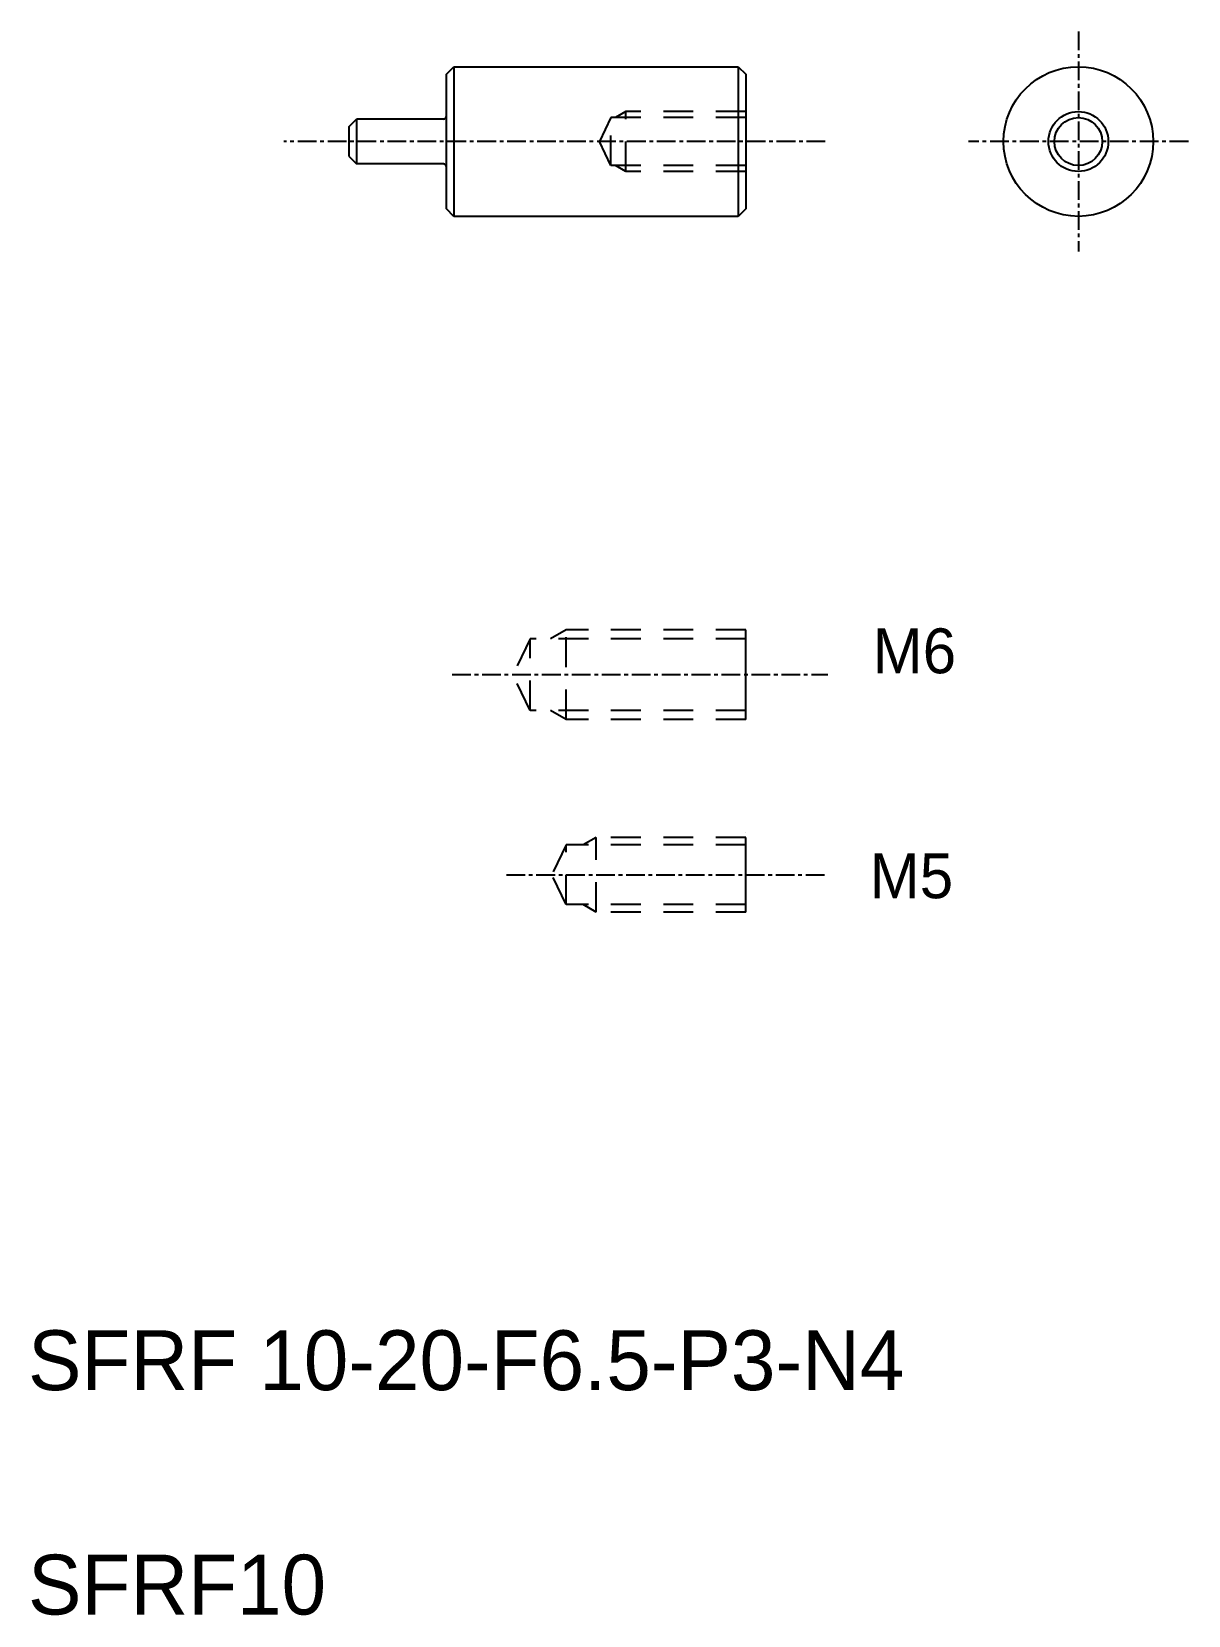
# Model space of a CAD drawing. Extents: x 66 to 144, y 71 to 177.
import ezdxf

# ---------------------------------------------------------------- set-up
doc = ezdxf.new("R2010")
doc.units = 0
doc.linetypes.add('CENTER', pattern=[2, 1.25, -0.25, 0.25, -0.25])
doc.linetypes.add('DASHED', pattern=[3.5, 2, -1.5])
doc.layers.get('0').update_dxf_attribs({"linetype": 'CONTINUOUS'})
doc.layers.add('CENTER', color=1, linetype='CENTER')

msp = doc.modelspace()

# ---------------------------------------------------------------- linework, layer by layer
for p, q in [((94.03, 173.9), (94.53, 174.4)), ((94.03, 164.9), (94.03, 173.9)), ((94.53, 174.4), (113.53, 174.4)), ((94.53, 174.4), (94.53, 164.4)), ((113.53, 174.4), (113.53, 164.4)), ((113.53, 174.4), (114.03, 173.9)), ((114.03, 173.9), (114.03, 164.9)), ((94.53, 171.9), (94.53, 171.9)), ((87.53, 170.4), (88.03, 170.9)), ((87.53, 168.4), (87.53, 170.4)), ((87.53, 168.4), (88.03, 167.9)), ((94.53, 169.4), (94.53, 169.4)), ((94.53, 164.4), (94.03, 164.9)), ((113.53, 164.4), (94.53, 164.4)), ((114.03, 164.9), (113.53, 164.4)), ((114.03, 130.76), (114.03, 136.76)), ((114.03, 123.18), (114.03, 123.18)), ((114.03, 117.88), (114.03, 122.88))]:
    msp.add_line(p, q)
at = {"color": 7, "linetype": 'CONTINUOUS'}
for p, q in [((93.83, 170.9), (88.03, 170.9)), ((93.83, 167.9), (88.03, 167.9))]:
    msp.add_line(p, q, dxfattribs=at)
at = {"color": 7}
msp.add_line((88.03, 170.9), (88.03, 167.9), dxfattribs=at)
at = {"color": 3, "linetype": 'DASHED'}
for p, q in [((105.03, 171), (104.27, 169.4)), ((114.03, 171), (105.03, 171)), ((105.03, 167.8), (105.03, 171)), ((106.03, 171.4), (105.34, 171)), ((114.03, 171.4), (106.03, 171.4)), ((106.03, 167.4), (106.03, 171.4)), ((105.03, 167.8), (104.27, 169.4)), ((114.03, 167.8), (105.03, 167.8)), ((106.03, 167.4), (105.34, 167.8)), ((114.03, 167.4), (106.03, 167.4)), ((102.03, 136.76), (100.99, 136.16)), ((114.03, 136.76), (102.03, 136.76)), ((102.03, 130.76), (102.03, 136.76)), ((99.63, 136.16), (98.49, 133.76)), ((114.03, 136.16), (99.63, 136.16)), ((99.63, 131.36), (99.63, 136.16)), ((99.63, 131.36), (98.49, 133.76)), ((114.03, 131.36), (99.63, 131.36)), ((102.03, 130.76), (100.99, 131.36)), ((114.03, 130.76), (102.03, 130.76)), ((104.03, 122.88), (103.17, 122.38)), ((114.03, 122.88), (104.03, 122.88)), ((104.03, 117.88), (104.03, 122.88)), ((102.03, 122.38), (101.08, 120.38)), ((114.03, 122.38), (102.03, 122.38)), ((102.03, 118.38), (102.03, 122.38)), ((102.03, 118.38), (101.08, 120.38)), ((114.03, 118.38), (102.03, 118.38)), ((104.03, 117.88), (103.17, 118.38)), ((114.03, 117.88), (104.03, 117.88))]:
    msp.add_line(p, q, dxfattribs=at)
msp.add_circle((136.26, 169.4), 5)
at = {"color": 3, "linetype": 'CONTINUOUS'}
msp.add_circle((136.26, 169.4), 2, dxfattribs=at)
at = {"color": 7, "linetype": 'CONTINUOUS'}
msp.add_circle((136.26, 169.4), 1.6, dxfattribs=at)
for centre, start, end in [((93.83, 171.1), 270, 0), ((93.83, 167.7), 0, 90)]:
    msp.add_arc(centre, 0.2, start, end)
at = {"layer": 'CENTER', "color": 1, "linetype": 'CENTER'}
for p, q in [((136.26, 176.75), (136.26, 162.05)), ((119.35, 169.4), (83.17, 169.4)), ((143.61, 169.4), (128.91, 169.4)), ((94.42, 133.76), (119.51, 133.76)), ((98.04, 120.38), (119.31, 120.38))]:
    msp.add_line(p, q, dxfattribs=at)

# ---------------------------------------------------------------- texts
at = {"color": 7}
for s, p in [('M6', (122.52, 133.85)), ('M5', (122.32, 118.81))]:
    msp.add_text(s, height=3, dxfattribs=at).set_placement(p)
for s, p in [('SFRF 10-20-F6.5-P3-N4', (66.08, 85.92)), ('SFRF10', (66.08, 70.92))]:
    msp.add_text(s, height=4).set_placement(p)

doc.saveas('drawing.dxf')
